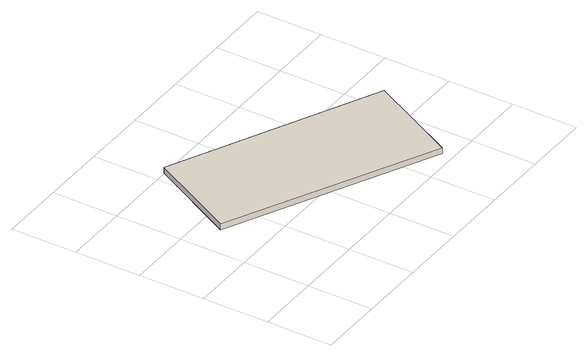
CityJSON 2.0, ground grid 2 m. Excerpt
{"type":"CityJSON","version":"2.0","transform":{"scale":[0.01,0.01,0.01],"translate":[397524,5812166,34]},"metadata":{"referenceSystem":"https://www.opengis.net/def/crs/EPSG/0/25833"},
"CityObjects":{
"building1":{"type":"Building","attributes":{"Gemeindeschluessel":"11000009","BezugspunktDach":"2200","function":"31001_2000","measuredHeight":0.181,"storeysAboveGround":1},"address":[{"country":"Germany","locality":"Berlin","thoroughfareNumber":"100","thoroughfareName":"Königsheideweg"}],"geometry":[{"type":"Solid","lod":"1","boundaries":[[[[0,1,2,3]],[[4,5,6,7]],[[4,7,3,2]],[[5,4,2,1]],[[6,5,1,0]],[[7,6,0,3]]]]}]}
},
"vertices":[
[709,34,45],[852,308,45],[237,604,45],[95,336,45],[237,604,27],[852,308,27],[709,34,27],[95,336,27]
]}
